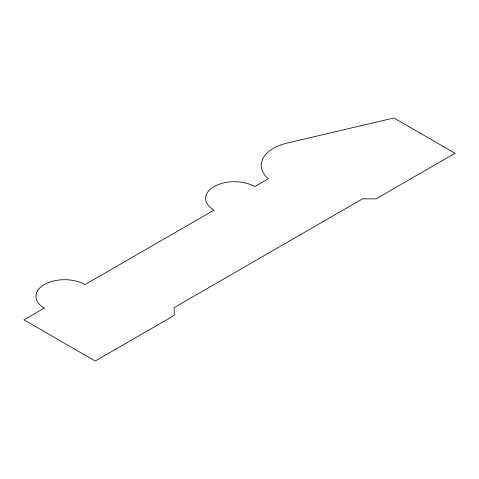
<?xml version="1.0" encoding="UTF-8"?>
<svg xmlns="http://www.w3.org/2000/svg" width="479" height="479" viewBox="0 0 479 479"><rect width="100%" height="100%" fill="white"/><g stroke="black" fill="none" stroke-linecap="round" stroke-linejoin="round"><path stroke-width="0.72" d="M44.319 308.093L23.95 319.852L95.237 361.004L174.182 315.427L174.182 307.59L362.525 198.851L376.099 198.851L455.05 153.268L393.948 117.996L287.125 143.083A41.559 23.992 0 0 0 268.354 178.745L254.774 186.588A28.806 16.627 0 0 0 214.041 186.588A28.806 16.627 0 0 0 214.041 210.101L85.052 284.574A28.806 16.627 0 0 0 44.319 284.574A28.806 16.627 0 0 0 44.319 308.093"/></g></svg>
